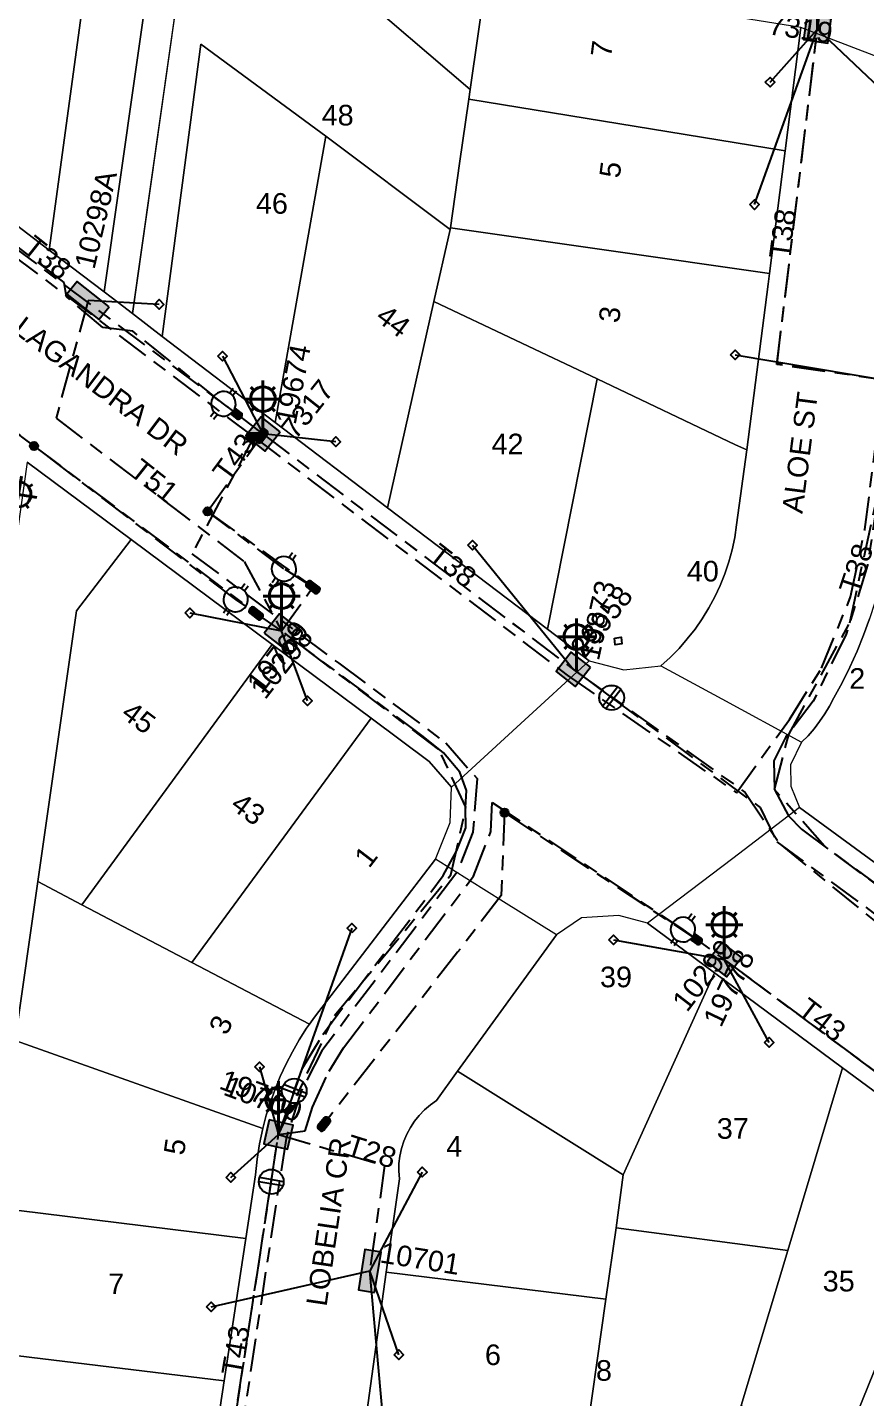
# Model space of a CAD drawing. Header units: metres. Extents: x 301341 to 310479, y 6262403 to 6265281.
# Drawn here: x 303382.2 to 303483.9, y 6264287.8 to 6264453.9 of the extents above; entities that cross this region are included whole.
import ezdxf
from ezdxf.enums import TextEntityAlignment as Align

# ---------------------------------------------------------------- set-up
doc = ezdxf.new("R2010")
doc.units = ezdxf.units.M
doc.linetypes.add('Cable Exist UG', pattern=[8.2, 4, -1.2, 1.8, -1.2])
doc.layers.get('0').update_dxf_attribs({"color": 6})
doc.layers.add('Cadastre Land Parcels_SP_EXT', color=9, linetype='Continuous', lineweight=5)
doc.layers.add('Cadastre Roads_SP_EXT', color=9, linetype='Continuous', lineweight=5)
for name, color, linetype in [('Equip_HV_EXT', 7, 'Continuous'), ('Equip_LV_EXT', 7, 'Continuous'), ('Equip_SL_EXT', 7, 'Continuous'), ('Equip_SP_SL_EXT', 7, 'Continuous'), ('Mains_HV_EXT', 7, 'Continuous'), ('Mains_LV_EXT', 7, 'Continuous'), ('Mains_SL_EXT', 7, 'Continuous'), ('Services_SP_EXT', 7, 'Continuous'), ('SupportsUG_SP_LV_EXT', 7, 'Continuous'), ('SupportsUG_SP_LV_SL_EXT', 7, 'Continuous')]:
    doc.layers.add(name, color=color, linetype=linetype)
doc.styles.add('COLUMN_LABEL', font='arial.ttf')
doc.styles.add('iecARIAL', font='arial.ttf', dxfattribs={"height": 2})
doc.styles.add('POLE_LABEL', font='arial.ttf')
doc.styles.get("Standard").update_dxf_attribs({"font": 'arial.ttf'})

# ---------------------------------------------------------------- blocks, each defined once
blk = doc.blocks.new('COLUMN_EXT')
blk.add_hatch(color=256).paths.add_polyline_path([(-1.49, 1.48), (-1.49, -1.49), (1.48, -1.49), (1.48, 1.48)])
blk.add_lwpolyline([(-1.49, -1.49), (1.48, -1.49), (1.48, 1.48), (-1.49, 1.48)], close=True)
for tag, height, style, flags, p in [('ASSET_NUM', 2.5, 'COLUMN_LABEL', 8, (2, 2)), ('STRUCTURE_PLANT_NUMBER', 0.2, 'POLE_LABEL', 9, (1.81, 0.03)), ('STREET_CODE', 0.2, 'COLUMN_LABEL', 9, (1.81, -0.2))]:
    blk.add_attdef(tag, text='', height=height, dxfattribs=dict(style=style, flags=flags)).set_placement(p, align=Align.MIDDLE_LEFT)
at = {"flags": 9}
for tag, p in [('COLUMN_TYPE', (1.81, -0.4)), ('OWNED_BY', (1.81, -0.6)), ('STATE', (1.81, -0.8)), ('USAGE', (1.81, -1)), ('STREETNAME', (1.81, -1.6)), ('LEGEND', (1.81, -1.2)), ('LOCATION', (1.81, -1.4)), ('SUBURB', (1.81, -1.8)), ('NOTES', (1.81, -2))]:
    blk.add_attdef(tag, text='', height=0.2, dxfattribs=at).set_placement(p, align=Align.MIDDLE_LEFT)
at = {"flags": 1}
blk.add_attdef('Z', (1.81, -2.35), '', height=0.2, dxfattribs=at)
blk = doc.blocks.new('PILLAR_EXT')
blk.add_hatch(color=256).paths.add_polyline_path([(-2.475, 0.99), (-2.475, -0.99), (2.475, -0.99), (2.475, 0.99)])
blk.add_lwpolyline([(-2.475, -0.99), (2.475, -0.99), (2.475, 0.99), (-2.475, 0.99)], close=True)
at = {"style": 'iecARIAL', "flags": 8}
blk.add_attdef('ASSET_NUM', (1.5, 3.5), '', height=2.5, dxfattribs=at)
for tag, p, flags in [('OWNED_BY', (0, -0.2), 9), ('STATE', (0, -0.4), 9), ('SUPPORT_TYPE', (0, -0.6), 9), ('STREETNAME', (0, -1.8), 9), ('USAGE', (0, -0.8), 9), ('LEGEND', (0, -1), 9), ('LOCATION', (0, -1.2), 9), ('NOTES', (0, -1.4), 9), ('PARENT', (0, -1.6), 9), ('SUBURB', (0, -2), 1)]:
    blk.add_attdef(tag, p, '', height=0.2, dxfattribs=dict(flags=flags))
blk = doc.blocks.new('SL_LANTERN_EXT')
at = {"lineweight": 40}
for p, q in [((-1.46, 5.68), (-1.06, 5.28)), ((0, 1.97), (0, 6.47)), ((1.46, 5.68), (1.06, 5.28)), ((-2.25, 4.22), (2.25, 4.22)), ((-1.46, 2.76), (-1.06, 3.16)), ((0, 0), (0, 2.72)), ((1.46, 2.76), (1.06, 3.16))]:
    blk.add_line(p, q, dxfattribs=at)
blk.add_circle((0, 4.22), 1.5, dxfattribs=at)
at = {"style": 'iecARIAL', "flags": 8}
blk.add_attdef('ASSET_NUM', (1.5, 1.5), '', height=2.5, dxfattribs=at)
for tag, p, height, flags in [('OPERATING_VOLTAGE', (0.98, -1.65), 0.2, 9), ('ORIENTATION', (0.98, -1.85), 0.2, 9), ('CONSTRUCTED_VOLTAGE', (0.98, -0.65), 0.2, 9), ('CONTROL_TYPE', (0.98, -0.85), 0.2, 9), ('LANTERN_PURPOSE', (0.98, -1.05), 0.2, 9), ('LANTERN_TYPE', (0.98, -1.25), 0.2, 9), ('NO_PHASES', (0.98, -1.45), 0.2, 9), ('LNUMBER', (2.18, -3.25), 2.5, 8), ('OWNED_BY', (0.98, -2.05), 0.2, 9), ('STATE', (0.98, -2.25), 0.2, 9), ('USAGE', (0.98, -2.45), 0.2, 9), ('CEXIST', (0.98, -2.65), 0.2, 9), ('CNEW', (0.98, -2.85), 0.2, 9), ('CNUMBER', (0.98, -3.05), 0.2, 9), ('CREMOVE', (0.98, -3.25), 0.2, 9), ('CREPLACE', (0.98, -3.45), 0.2, 9), ('LKINGHEIGHT', (0.98, -3.65), 0.2, 9), ('LBRACKET', (0.98, -3.85), 0.2, 9), ('LBRACKETVOCAB', (0.98, -4.05), 0.2, 9), ('LCATEGORY', (0.98, -4.25), 0.2, 9), ('LCHARGE1', (0.98, -4.45), 0.2, 9), ('LCHARGE1PERCENT', (0.98, -4.65), 0.2, 9), ('LCHARGE2', (0.98, -4.85), 0.2, 9), ('LCHARGE2PERCENT', (0.98, -5.05), 0.2, 9), ('LCHARGE3', (0.98, -5.25), 0.2, 9), ('LCHARGE3PERCENT', (0.98, -5.45), 0.2, 9), ('LEXIST', (0.98, -5.65), 0.2, 9), ('LLAMP', (0.98, -5.85), 0.2, 9), ('LLAMPVOCAB', (0.98, -6.05), 0.2, 9), ('LMAST', (0.98, -6.25), 0.2, 9), ('LMASTVOCAB', (0.98, -6.45), 0.2, 9), ('LNEW', (0.98, -6.65), 0.2, 9), ('LANTNUMBER', (0.98, -6.85), 0.2, 9), ('LOUTREACH', (0.98, -7.25), 0.2, 9), ('LOUTREACHVOCAB', (0.98, -7.45), 0.2, 9), ('LRATECODE', (0.98, -7.65), 0.2, 9), ('LREMOVE', (0.98, -7.85), 0.2, 9), ('LREPLACE', (0.98, -8.05), 0.2, 9), ('LTYPE', (0.98, -8.25), 0.2, 9), ('LTYPEVOCAB', (0.98, -8.45), 0.2, 9), ('STREETNAME', (0.98, -9.25), 0.2, 9), ('SUBURB', (0.98, -9.45), 0.2, 1), ('LEGEND', (0.98, -8.65), 0.2, 9), ('LOCATION', (0.98, -8.85), 0.2, 9), ('NOTES', (0.98, -9.05), 0.2, 9)]:
    blk.add_attdef(tag, p, '', height=height, dxfattribs=dict(flags=flags))
blk = doc.blocks.new('CCP_EXT')
at = {"flags": 9}
for tag, p in [('LIFE_SUPPORT', (0, -1.6)), ('STATE', (0, -1.8)), ('NOTES', (0, -2))]:
    blk.add_attdef(tag, text='', height=0.2, dxfattribs=at).set_placement(p, align=Align.MIDDLE_LEFT)
blk.add_wipeout([(0, 0.57), (0.57, 0), (0, -0.57), (-0.57, 0)])
blk.add_lwpolyline([(-0.57, 0), (0, 0.57), (0.57, 0), (0, -0.57), (-0.57, 0)])
at = {"flags": 1}
blk.add_attdef('Z', (0, 0), '', height=0.2, dxfattribs=at)
at = {"flags": 9}
for tag, p in [('CCP_TYPE', (0, 0)), ('CONSTRUCTED_VOLTAGE', (0, -0.2)), ('OPERATING_VOLTAGE', (0, -0.6)), ('ORIENTATION', (0, -0.8)), ('OWNED_BY', (0, -1)), ('NO_PHASES', (0, -0.4)), ('USAGE', (0, -1.2)), ('LEGEND', (0, -1.4))]:
    blk.add_attdef(tag, text='', height=0.2, dxfattribs=at).set_placement(p, align=Align.MIDDLE_LEFT)
blk = doc.blocks.new('HV_STJ_EXT')
h = blk.add_hatch(color=256)
edge = h.paths.add_edge_path()
edge.add_ellipse((-0.59, 0.13), major_axis=(0.226, 0.226), ratio=1, start_angle=45, end_angle=135)
edge.add_line((-0.91, 0.13), (-0.91, -0.13))
edge.add_ellipse((-0.59, -0.13), major_axis=(0.226, 0.226), ratio=1, start_angle=135, end_angle=225)
edge.add_line((-0.59, -0.45), (0.59, -0.45))
edge.add_ellipse((0.59, -0.13), major_axis=(-0.226, 0.226), ratio=1, start_angle=135, end_angle=225)
edge.add_line((0.91, -0.13), (0.91, 0.13))
edge.add_ellipse((0.59, 0.13), major_axis=(-0.226, 0.226), ratio=1, start_angle=225, end_angle=315)
edge.add_line((0.59, 0.45), (-0.59, 0.45))
blk.add_lwpolyline([(-0.91, 0.13), (-0.91, -0.13, 0.414214), (-0.59, -0.45), (0.59, -0.45, 0.414214), (0.91, -0.13), (0.91, 0.13, 0.414214), (0.59, 0.45), (-0.59, 0.45, 0.414214)], format="xyb", close=True)
for tag, flags, p in [('ORIENTATION', 9, (1.5, 0)), ('Z', 1, (1.5, -0.8)), ('USAGE', 9, (1.5, -0.2)), ('LEGEND', 9, (1.5, -0.4)), ('NOTES', 9, (1.5, -0.6))]:
    blk.add_attdef(tag, text='', height=0.2, dxfattribs=dict(flags=flags)).set_placement(p, align=Align.MIDDLE_LEFT)
blk = doc.blocks.new('SL_STJ_EXT')
h = blk.add_hatch(color=256)
edge = h.paths.add_edge_path()
edge.add_ellipse((-0.59, 0.13), major_axis=(0.226, 0.226), ratio=1, start_angle=45, end_angle=135)
edge.add_line((-0.91, 0.13), (-0.91, -0.13))
edge.add_ellipse((-0.59, -0.13), major_axis=(0.226, 0.226), ratio=1, start_angle=135, end_angle=225)
edge.add_line((-0.59, -0.45), (0.59, -0.45))
edge.add_ellipse((0.59, -0.13), major_axis=(-0.226, 0.226), ratio=1, start_angle=135, end_angle=225)
edge.add_line((0.91, -0.13), (0.91, 0.13))
edge.add_ellipse((0.59, 0.13), major_axis=(-0.226, 0.226), ratio=1, start_angle=225, end_angle=315)
edge.add_line((0.59, 0.45), (-0.59, 0.45))
blk.add_lwpolyline([(-0.91, 0.13), (-0.91, -0.13, 0.414214), (-0.59, -0.45), (0.59, -0.45, 0.414214), (0.91, -0.13), (0.91, 0.13, 0.414214), (0.59, 0.45), (-0.59, 0.45, 0.414214)], format="xyb", close=True)
at = {"flags": 1}
blk.add_attdef('Z', (0, 0), '', height=0.2, dxfattribs=at)
at = {"flags": 9}
for tag, p in [('ORIENTATION', (0, 0)), ('USAGE', (0, -0.2)), ('LEGEND', (0, -0.4)), ('NOTES', (0, -0.6))]:
    blk.add_attdef(tag, text='', height=0.2, dxfattribs=at).set_placement(p, align=Align.MIDDLE_LEFT)
blk = doc.blocks.new('LV_UG_LINKS_OPEN_EXT')
for p, q in [((-0.25, 1.47), (-0.25, 2.22)), ((0.25, 1.47), (0.25, 2.22)), ((-0.25, -1.47), (-0.25, -2.22)), ((0.25, -1.47), (0.25, -2.22))]:
    blk.add_line(p, q)
at = {"flags": 9}
for tag, p in [('ACTUAL_STATUS', (0, 0)), ('CONSTRUCTED_VOLTAGE', (0, -0.2)), ('OPERATING_VOLTAGE', (0, -0.6)), ('ORIENTATION', (0, -0.8)), ('STATE', (0, -1)), ('SWITCH_TYPE', (0, -1.2)), ('NO_PHASES', (0, -0.4)), ('USAGE', (0, -1.4)), ('NOTES', (0, -1.6))]:
    blk.add_attdef(tag, text='', height=0.2, dxfattribs=at).set_placement(p, align=Align.MIDDLE_LEFT)
at = {"flags": 1}
blk.add_attdef('Z', (0, 0), '', height=0.2, dxfattribs=at)
blk.add_wipeout([(-0.25, 1.47), (-0.43, 1.43), (-0.61, 1.36), (-0.77, 1.28), (-0.93, 1.17), (-1.07, 1.05), (-1.19, 0.9), (-1.29, 0.75), (-1.38, 0.58), (-1.44, 0.4), (-1.48, 0.22), (-1.49, 0.03), (-1.49, -0.16), (-1.45, -0.34), (-1.4, -0.52), (-1.32, -0.69), (-1.23, -0.85), (-1.11, -1), (-0.98, -1.13), (-0.83, -1.24), (-0.66, -1.34), (-0.49, -1.41), (-0.31, -1.46), (-0.13, -1.49), (0.06, -1.49), (0.25, -1.47), (0.43, -1.43), (0.61, -1.36), (0.77, -1.28), (0.93, -1.17), (1.07, -1.05), (1.19, -0.9), (1.29, -0.75), (1.38, -0.58), (1.44, -0.4), (1.48, -0.22), (1.49, -0.03), (1.49, 0.16), (1.45, 0.34), (1.4, 0.52), (1.32, 0.69), (1.23, 0.85), (1.11, 1), (0.98, 1.13), (0.83, 1.24), (0.66, 1.34), (0.49, 1.41), (0.31, 1.46), (0.13, 1.49), (-0.06, 1.49)])
blk.add_lwpolyline([(0, -1.49, 1), (0, 1.49, 1)], format="xyb", close=True)
blk = doc.blocks.new('LV_UG_LINKS_CLOSED_EXT')
blk.add_wipeout([(-1.06, 1.06), (-1.18, 0.92), (-1.29, 0.76), (-1.37, 0.59), (-1.43, 0.42), (-1.48, 0.23), (-1.49, 0.05), (-1.49, -0.14), (-1.46, -0.33), (-1.41, -0.51), (-1.33, -0.68), (-1.24, -0.84), (-1.12, -0.99), (-0.99, -1.12), (-0.84, -1.24), (-0.68, -1.33), (-0.51, -1.41), (-0.33, -1.46), (-0.14, -1.49), (0.05, -1.49), (0.23, -1.48), (0.42, -1.43), (0.59, -1.37), (0.76, -1.29), (0.92, -1.18), (1.06, -1.06), (1.18, -0.92), (1.29, -0.76), (1.37, -0.59), (1.43, -0.42), (1.48, -0.23), (1.49, -0.05), (1.49, 0.14), (1.46, 0.33), (1.41, 0.51), (1.33, 0.68), (1.24, 0.84), (1.12, 0.99), (0.99, 1.12), (0.84, 1.24), (0.68, 1.33), (0.51, 1.41), (0.33, 1.46), (0.14, 1.49), (-0.05, 1.49), (-0.23, 1.48), (-0.42, 1.43), (-0.59, 1.37), (-0.76, 1.29), (-0.92, 1.18)])
for p, q in [((-0.25, -1.48), (-0.25, 1.48)), ((0.25, -1.48), (0.25, 1.48))]:
    blk.add_line(p, q)
blk.add_circle((0, 0), 1.5)
at = {"flags": 9}
for tag, p in [('ACTUAL_STATUS', (0, 0)), ('CONSTRUCTED_VOLTAGE', (0, -0.2)), ('OPERATING_VOLTAGE', (0, -0.6)), ('ORIENTATION', (0, -0.8)), ('STATE', (0, -1)), ('SWITCH_TYPE', (0, -1.2)), ('NO_PHASES', (0, -0.4)), ('USAGE', (0, -1.4)), ('NOTES', (0, -1.6))]:
    blk.add_attdef(tag, text='', height=0.2, dxfattribs=at).set_placement(p, align=Align.MIDDLE_LEFT)
at = {"flags": 1}
blk.add_attdef('Z', (0, 0), '', height=0.2, dxfattribs=at)
blk = doc.blocks.new('CONNECTOR_NODE_EXT')
h = blk.add_hatch(color=256)
edge = h.paths.add_edge_path()
edge.add_arc((0, 0), 0.5, 0, 360)
blk.add_circle((0, 0), 0.5)
at = {"flags": 1}
blk.add_attdef('Z', (0, 0), '', height=0.2, dxfattribs=at)
at = {"flags": 9}
for tag, p in [('CONNECTOR_TYPE', (0, 0)), ('CONSTRUCTED_VOLTAGE', (0, -0.2)), ('OPERATING_VOLTAGE', (0, -0.6)), ('ORIENTATION', (0, -0.8)), ('SUBTYPE', (0, -1)), ('NO_PHASES', (0, -0.4)), ('USAGE', (0, -1.2)), ('NOTES', (0, -1.4))]:
    blk.add_attdef(tag, text='', height=0.2, dxfattribs=at).set_placement(p, align=Align.MIDDLE_LEFT)

msp = doc.modelspace()

# ---------------------------------------------------------------- linework, layer by layer
at = {"layer": 'Cadastre Land Parcels_SP_EXT', "linetype": 'Continuous'}
msp.add_lwpolyline([(303377.73, 6264432.36), (303384.88, 6264426.92), (303415.25, 6264649.83)], dxfattribs=at)
for points in [[(303417.65, 6264611.03), (303417.65, 6264615.7), (303417.6, 6264620.39), (303417.47, 6264625.07), (303417.25, 6264629.75), (303416.93, 6264634.42), (303416.54, 6264639.09), (303416.05, 6264643.75), (303415.47, 6264648.37), (303415.25, 6264649.83), (303384.88, 6264426.92), (303391.52, 6264421.88), (303416.04, 6264593.89), (303416.89, 6264602.46), (303417.65, 6264611.03)], [(303441.82, 6264486.44), (303440.9, 6264487.04), (303440.04, 6264487.72), (303439.24, 6264488.47), (303438.5, 6264489.28), (303437.83, 6264490.15), (303437.23, 6264491.06), (303436.69, 6264492.02), (303406.4, 6264471.69), (303435.9, 6264446.43), (303437.86, 6264459.95), (303441.82, 6264486.44)], [(303406.4, 6264471.69), (303402.82, 6264474.76), (303394.96, 6264419.24), (303398.56, 6264416.47), (303403.27, 6264451.89), (303417.19, 6264441.63), (303418.39, 6264440.75), (303433.47, 6264429.42), (303433.51, 6264429.64), (303434.62, 6264437.43), (303435.75, 6264445.25), (303435.9, 6264446.43), (303406.4, 6264471.69)], [(303474.11, 6264438.99), (303476.01, 6264453.94), (303458.34, 6264456.75), (303437.86, 6264459.95), (303435.9, 6264446.43), (303435.75, 6264445.25), (303474.11, 6264438.99)], [(303418.39, 6264440.75), (303417.19, 6264441.63), (303403.27, 6264451.89), (303398.56, 6264416.47), (303412.26, 6264406.03), (303418.39, 6264440.75)], [(303474.11, 6264438.99), (303435.75, 6264445.25), (303434.62, 6264437.43), (303433.51, 6264429.64), (303472.22, 6264424.1), (303473.99, 6264438.03), (303474.11, 6264438.99)], [(303433.47, 6264429.42), (303418.39, 6264440.75), (303412.26, 6264406.03), (303425.87, 6264395.69), (303431.51, 6264420.72), (303433.47, 6264429.42)], [(303472.22, 6264424.1), (303433.51, 6264429.64), (303433.47, 6264429.42), (303431.51, 6264420.72), (303451.32, 6264411.34), (303468.1, 6264403.32), (303469.44, 6264402.73), (303472.05, 6264422.8), (303472.22, 6264424.1)], [(303451.32, 6264411.34), (303431.51, 6264420.72), (303425.87, 6264395.69), (303445.27, 6264380.96), (303451.32, 6264411.34)], [(303469.44, 6264402.73), (303468.1, 6264403.32), (303451.32, 6264411.34), (303445.27, 6264380.96), (303450.34, 6264377.15), (303454.56, 6264376.03), (303459.05, 6264376.52), (303460.18, 6264377.55), (303461.24, 6264378.64), (303462.24, 6264379.79), (303463.18, 6264380.99), (303464.05, 6264382.25), (303464.84, 6264383.55), (303465.57, 6264384.89), (303466.21, 6264386.27), (303466.78, 6264387.69), (303467.26, 6264389.14), (303467.67, 6264390.61), (303467.99, 6264392.1), (303468.22, 6264393.61), (303469.44, 6264402.73)], [(303394.8, 6264391.85), (303382.2, 6264401.23), (303377.03, 6264364.76), (303337.88, 6264086.97), (303345.79, 6264081.3), (303346.24, 6264089.9), (303350.47, 6264118.98), (303351.68, 6264127.64), (303357.32, 6264167.15), (303359.86, 6264185.1), (303363.06, 6264207.64), (303365.52, 6264224.84), (303367.91, 6264241.58), (303370.39, 6264258.84), (303372.92, 6264276.37), (303375.41, 6264293.55), (303377.88, 6264310.91), (303380.73, 6264331.1), (303383.47, 6264350.39), (303388.16, 6264383.19), (303394.8, 6264391.85)], [(303411.89, 6264379.13), (303394.8, 6264391.85), (303388.16, 6264383.19), (303383.47, 6264350.39), (303388.83, 6264347.55), (303411.89, 6264379.13)], [(303505.21, 6264380.37), (303486.44, 6264390.38), (303486.04, 6264388.31), (303485.55, 6264386.26), (303484.98, 6264384.23), (303484.34, 6264382.23), (303483.62, 6264380.25), (303482.82, 6264378.3), (303481.95, 6264376.38), (303481.01, 6264374.49), (303479.99, 6264372.65), (303479.49, 6264371.65), (303478.92, 6264370.7), (303478.29, 6264369.78), (303477.61, 6264368.9), (303476.88, 6264368.06), (303476.1, 6264367.27), (303474.75, 6264364.54), (303474.8, 6264361.94), (303475.85, 6264359.36), (303484.89, 6264352.72), (303505.21, 6264380.37)], [(303423.92, 6264370.17), (303411.89, 6264379.13), (303388.83, 6264347.55), (303402.14, 6264340.55), (303423.92, 6264370.17)], [(303433.64, 6264361.82), (303430.93, 6264364.92), (303423.92, 6264370.17), (303402.14, 6264340.55), (303416.42, 6264333.09), (303417.03, 6264333.95), (303431.72, 6264353.08), (303433.47, 6264357.55), (303433.64, 6264361.82)], [(303388.83, 6264347.55), (303383.47, 6264350.39), (303380.73, 6264331.1), (303410.76, 6264320.43), (303411.19, 6264322.05), (303411.68, 6264323.64), (303412.25, 6264325.21), (303412.88, 6264326.75), (303413.58, 6264328.26), (303414.35, 6264329.74), (303415.18, 6264331.19), (303416.08, 6264332.6), (303416.42, 6264333.09), (303402.14, 6264340.55), (303388.83, 6264347.55)], [(303465.54, 6264339.3), (303457.43, 6264345.33), (303453.92, 6264346.26), (303449.42, 6264345.97), (303446.36, 6264343.91), (303434.38, 6264327.37), (303454.47, 6264314.82), (303465.54, 6264339.3)], [(303481.08, 6264327.78), (303465.54, 6264339.3), (303454.47, 6264314.82), (303453.6, 6264308.38), (303474.42, 6264305.66), (303481.08, 6264327.78)], [(303410.76, 6264320.43), (303380.73, 6264331.1), (303377.88, 6264310.91), (303408.72, 6264307.09), (303409.88, 6264314.82), (303410.08, 6264316.71), (303410.38, 6264318.58), (303410.76, 6264320.43)], [(303454.47, 6264314.82), (303434.38, 6264327.37), (303431.84, 6264323.82), (303431.09, 6264323.29), (303430.39, 6264322.69), (303429.74, 6264322.03), (303429.16, 6264321.31), (303428.66, 6264320.54), (303428.22, 6264319.73), (303427.86, 6264318.88), (303427.59, 6264318), (303427.39, 6264317.09), (303427.28, 6264316.18), (303427.26, 6264315.25), (303427.33, 6264314.33), (303425.74, 6264303), (303452.36, 6264299.75), (303453.6, 6264308.38), (303454.47, 6264314.82)], [(303495.48, 6264317.15), (303481.08, 6264327.78), (303474.42, 6264305.66), (303468.77, 6264286.86), (303471.36, 6264285.62), (303480.86, 6264281.02), (303495.48, 6264317.15)], [(303512.25, 6264304.69), (303495.48, 6264317.15), (303480.86, 6264281.02), (303489.61, 6264274.51), (303512.25, 6264304.69)], [(303408.72, 6264307.09), (303377.88, 6264310.91), (303375.41, 6264293.55), (303406.08, 6264289.86), (303408.72, 6264307.09)], [(303474.42, 6264305.66), (303453.6, 6264308.38), (303452.36, 6264299.75), (303449.65, 6264280.6), (303423.04, 6264283.66), (303422.49, 6264279.74), (303464.91, 6264274.17), (303468.77, 6264286.86), (303474.42, 6264305.66)], [(303452.36, 6264299.75), (303425.74, 6264303), (303423.04, 6264283.66), (303449.65, 6264280.6), (303452.36, 6264299.75)], [(303406.08, 6264289.86), (303375.41, 6264293.55), (303372.92, 6264276.37), (303403.4, 6264272.31), (303406.08, 6264289.86)]]:
    msp.add_lwpolyline(points, close=True, dxfattribs=at)
at = {"layer": 'Mains_LV_EXT', "linetype": 'Cable Exist UG'}
for points in [[(303478.02, 6264453.72), (303481.05, 6264479.6), (303480.6, 6264483.18), (303479.02, 6264484.35), (303475.88, 6264487.39), (303472.23, 6264488.49), (303467.3, 6264488.94), (303461.52, 6264489.22), (303455.78, 6264488.51), (303450.48, 6264486.9), (303444.83, 6264487.29), (303441.35, 6264489.24), (303438.77, 6264492.42), (303437.42, 6264496.45), (303437.77, 6264501.16)], [(303486.61, 6264405.08), (303484.09, 6264388.74), (303481.51, 6264380.38), (303477.5, 6264372.23), (303474.18, 6264367.91), (303472.74, 6264365), (303472.81, 6264361.54), (303474.51, 6264358.35), (303476.07, 6264356.72), (303496.5, 6264341.69)]]:
    msp.add_lwpolyline(points, dxfattribs=at)
at = {"layer": 'Mains_SL_EXT', "linetype": 'Cable Exist UG'}
for points in [[(303437.77, 6264501.16), (303437.42, 6264496.45), (303440.43, 6264490.72), (303447.39, 6264487.21), (303455.81, 6264488.51), (303463.06, 6264489.14), (303472.51, 6264488.4), (303475.59, 6264487.48), (303480.67, 6264482.68), (303481.05, 6264479.6), (303478.02, 6264453.72)], [(303383.03, 6264403.18), (303366.39, 6264415.85)], [(303496.5, 6264341.69), (303478.89, 6264354.65), (303472.81, 6264361.54), (303474.54, 6264368.2), (303481.93, 6264381.74), (303485.61, 6264398.6), (303487.05, 6264411.06)], [(303404.07, 6264395.25), (303410.62, 6264404.43)]]:
    msp.add_lwpolyline(points, dxfattribs=at)
at = {"layer": 'Services_SP_EXT'}
for points in [[(303495.33, 6264437.36), (303478.02, 6264453.72)], [(303425.59, 6264282.43), (303423.74, 6264303.17)]]:
    msp.add_lwpolyline(points, dxfattribs=at)

# ---------------------------------------------------------------- block references
at = {"layer": 'Equip_HV_EXT'}
msp.add_blockref('HV_STJ_EXT', (303409.67, 6264404.29), dxfattribs=at)
at = {"layer": 'Equip_SL_EXT'}
for p, rotation in [((303407.42, 6264407.21), 322.0486307411925), ((303410.62, 6264404.43), 53.41749185981901), ((303416.84, 6264386.07), 323.1820867730522), ((303409.95, 6264382.89), 321.8526518915534), ((303463.17, 6264343.49), 325.4509996417702), ((303418.18, 6264320.97), 230.9673853411536)]:
    msp.add_blockref('SL_STJ_EXT', p, dxfattribs=dict(at, rotation=rotation))
for p in [(303383.03, 6264403.18), (303404.07, 6264395.25), (303440.07, 6264358.74)]:
    msp.add_blockref('CONNECTOR_NODE_EXT', p, dxfattribs=at)
at = {"layer": 'Equip_SP_SL_EXT'}
ref = msp.add_blockref('SL_LANTERN_EXT', (303478.02, 6264453.72), dxfattribs=at)
ref.add_attrib('ASSET_NUM', '19670', dxfattribs={"layer": '0', "height": 2.5, "rotation": 349.8314, "style": 'iecARIAL'}).set_placement((303479.52, 6264455.22), align=Align.BOTTOM_RIGHT)
ref = msp.add_blockref('SL_LANTERN_EXT', (303410.78, 6264404.65), dxfattribs=at)
ref.add_attrib('ASSET_NUM', '19674', dxfattribs={"layer": '0', "height": 2.5, "rotation": 78.911, "style": 'iecARIAL'}).set_placement((303412.28, 6264406.15), align=Align.TOP_LEFT)
ref = msp.add_blockref('SL_LANTERN_EXT', (303376.99, 6264398.01), dxfattribs=dict(at, rotation=260.6334010915921))
ref.add_attrib('ASSET_NUM', '20009', dxfattribs={"layer": '0', "height": 2.5, "rotation": 80.8882, "style": 'iecARIAL'}).set_placement((303378.49, 6264399.51), align=Align.BOTTOM_RIGHT)
ref = msp.add_blockref('SL_LANTERN_EXT', (303413.04, 6264380.77), dxfattribs=at)
ref.add_attrib('ASSET_NUM', '19769', dxfattribs={"layer": '0', "height": 2.5, "rotation": 52.6537, "style": 'iecARIAL'}).set_placement((303414.54, 6264382.27), align=Align.TOP_RIGHT)
ref = msp.add_blockref('SL_LANTERN_EXT', (303448.79, 6264375.82), dxfattribs=at)
ref.add_attrib('ASSET_NUM', '19873', dxfattribs={"layer": '0', "height": 2.5, "rotation": 77.6613, "style": 'iecARIAL'}).set_placement((303450.29, 6264377.32), align=Align.MIDDLE_LEFT)
ref = msp.add_blockref('SL_LANTERN_EXT', (303466.73, 6264340.91), dxfattribs=at)
ref.add_attrib('ASSET_NUM', '19778', dxfattribs={"layer": '0', "height": 2.5, "rotation": 64.5847, "style": 'iecARIAL'}).set_placement((303468.23, 6264342.41), align=Align.TOP_RIGHT)
ref = msp.add_blockref('SL_LANTERN_EXT', (303412.66, 6264319.7), dxfattribs=at)
ref.add_attrib('ASSET_NUM', '19770', dxfattribs={"layer": '0', "height": 2.5, "rotation": 339.4105, "style": 'iecARIAL'}).set_placement((303414.16, 6264321.2), align=Align.BOTTOM_RIGHT)
at = {"layer": 'SupportsUG_SP_LV_EXT'}
ref = msp.add_blockref('PILLAR_EXT', (303389.57, 6264420.83), dxfattribs=dict(at, rotation=141.6051315558937))
ref.add_attrib('ASSET_NUM', '10298A', dxfattribs={"layer": '0', "height": 2.5, "rotation": 76.7242, "style": 'iecARIAL'}).set_placement((303391.07, 6264424.33), align=Align.BOTTOM_LEFT)
ref = msp.add_blockref('PILLAR_EXT', (303423.74, 6264303.17), dxfattribs=dict(at, rotation=80.96757629175296))
ref.add_attrib('ASSET_NUM', '10701', dxfattribs={"layer": '0', "height": 2.5, "rotation": 350.9316, "style": 'iecARIAL'}).set_placement((303425.25, 6264306.67), align=Align.TOP_LEFT)
at = {"layer": 'SupportsUG_SP_LV_SL_EXT'}
ref = msp.add_blockref('COLUMN_EXT', (303478.02, 6264453.72), dxfattribs=dict(at, rotation=261.6598340640625))
ref.add_attrib('ASSET_NUM', '7319', dxfattribs={"layer": '0', "height": 2.5, "rotation": 351.6961, "style": 'COLUMN_LABEL'}).set_placement((303480.02, 6264454.47), align=Align.TOP_RIGHT)
ref = msp.add_blockref('COLUMN_EXT', (303410.78, 6264404.65), dxfattribs=dict(at, rotation=141.4990888909533))
ref.add_attrib('ASSET_NUM', '7317', dxfattribs={"layer": '0', "height": 2.5, "rotation": 51.6079, "style": 'COLUMN_LABEL'}).set_placement((303412.78, 6264405.4), align=Align.TOP_LEFT)
ref = msp.add_blockref('COLUMN_EXT', (303448.4, 6264376.11), dxfattribs=dict(at, rotation=141.8542317782531))
ref.add_attrib('ASSET_NUM', '23958', dxfattribs={"layer": '0', "height": 2.5, "rotation": 51.9631, "style": 'COLUMN_LABEL'}).set_placement((303450.41, 6264376.86), align=Align.BOTTOM_LEFT)
ref = msp.add_blockref('COLUMN_EXT', (303413.04, 6264380.77), dxfattribs=dict(at, rotation=322.1318642291455))
ref.add_attrib('ASSET_NUM', '10298', dxfattribs={"layer": '0', "height": 2.5, "rotation": 52.1321, "style": 'COLUMN_LABEL'}).set_placement((303415.04, 6264381.52), align=Align.TOP_RIGHT)
ref = msp.add_blockref('COLUMN_EXT', (303466.73, 6264340.91), dxfattribs=dict(at, rotation=322.3402480697779))
ref.add_attrib('ASSET_NUM', '10299', dxfattribs={"layer": '0', "height": 2.5, "rotation": 52.3765, "style": 'COLUMN_LABEL'}).set_placement((303468.73, 6264341.66), align=Align.BOTTOM_RIGHT)
ref = msp.add_blockref('COLUMN_EXT', (303412.66, 6264319.7), dxfattribs=dict(at, rotation=257.2785713177879))
ref.add_attrib('ASSET_NUM', '10700', dxfattribs={"layer": '0', "height": 2.5, "rotation": 339.4105, "style": 'COLUMN_LABEL'}).set_placement((303414.66, 6264320.45), align=Align.BOTTOM_RIGHT)

# ---------------------------------------------------------------- texts
at = {"layer": 'Cadastre Land Parcels_SP_EXT'}
for s, rotation, p in [('7', 82.8104, (303452.99, 6264450.22)), ('5', 82.6486, (303454.03, 6264435.57)), ('44', 322.7785, (303424.3, 6264418.52)), ('3', 82.5579, (303453.95, 6264418.01)), ('45', 323.3355, (303393.43, 6264370.42)), ('43', 323.2224, (303406.7, 6264359.35)), ('1', 52.4887, (303423.66, 6264351.89)), ('3', 65.0678, (303406.4, 6264331.61)), ('5', 81.47, (303401.2, 6264317.09))]:
    msp.add_text(s, height=2.5, rotation=rotation, dxfattribs=at).set_placement(p)
for s, p in [('48', (303417.9, 6264442.05)), ('46', (303409.93, 6264431.35)), ('42', (303438.5, 6264402.18)), ('40', (303462.18, 6264386.76)), ('2', (303481.88, 6264373.75)), ('39', (303451.65, 6264337.56)), ('37', (303465.82, 6264319.19)), ('4', (303433.02, 6264317.03)), ('35', (303478.66, 6264300.68)), ('7', (303392.02, 6264300.35)), ('6', (303437.7, 6264291.75)), ('8', (303451.16, 6264289.85))]:
    msp.add_text(s, height=2.5, dxfattribs=at).set_placement(p)
at = {"layer": 'Cadastre Roads_SP_EXT'}
for s, rotation, p in [('ALOE ST', 82.6317, (303476.19, 6264394.91)), ('LOBELIA CR', 81.6583, (303418.49, 6264298.77))]:
    msp.add_text(s, height=2.5, rotation=rotation, dxfattribs=at).set_placement(p)
at = {"layer": 'Mains_LV_EXT'}
for s, rotation, p in [('T38', 82.1887, (303474.61, 6264425.77)), ('T38', 321.5597, (303381.54, 6264426.94)), ('T43', 53.4177, (303406.51, 6264398.67)), ('T51', 321.5973, (303394.5, 6264399.85)), ('T38', 71.7869, (303482.96, 6264385.09)), ('T43', 322.3055, (303475.44, 6264334.46)), ('T28', 342.6293, (303420.71, 6264317.35)), ('T43', 80.2704, (303408.19, 6264290.36))]:
    msp.add_text(s, height=2.5, rotation=rotation, dxfattribs=at).set_placement(p)

# ---------------------------------------------------------------- next in the draw order: block references
at = {"layer": 'Services_SP_EXT'}
for p in [(303472.27, 6264447.3), (303470.38, 6264432.45), (303398.2, 6264420.36), (303405.87, 6264414.07), (303468.05, 6264414.25), (303419.61, 6264403.71), (303436.2, 6264391.17), (303401.91, 6264382.94), (303416.18, 6264372.28), (303453.3, 6264343.31), (303472.16, 6264330.88), (303410.35, 6264327.92), (303406.89, 6264314.51), (303430.11, 6264315.16), (303404.51, 6264298.81), (303427.27, 6264293.01)]:
    msp.add_blockref('CCP_EXT', p, dxfattribs=at)
for p, rotation in [((303453.86, 6264379.54), 322.4187796659834), ((303421.57, 6264344.73), 90.0000000000002)]:
    msp.add_blockref('CCP_EXT', p, dxfattribs=dict(at, rotation=rotation))

# ---------------------------------------------------------------- next in the draw order: linework, layer by layer
at = {"layer": 'Cadastre Roads_SP_EXT', "linetype": 'Continuous'}
msp.add_lwpolyline([(303402.83, 6264474.76), (303407.14, 6264505.28), (303410.99, 6264532.63), (303412.26, 6264541.7), (303413.51, 6264550.59), (303418.09, 6264583.21), (303421.36, 6264608.44), (303421.72, 6264611.47), (303417.65, 6264611.69), (303417.65, 6264611.03), (303416.89, 6264602.46), (303416.04, 6264593.89), (303391.52, 6264421.88), (303393.22, 6264420.58), (303394.96, 6264419.24), (303402.83, 6264474.76)], close=True, dxfattribs=at)
for points in [[(303488.35, 6264449.21), (303476.01, 6264453.94), (303474.11, 6264438.99), (303473.99, 6264438.03), (303472.22, 6264424.1), (303472.05, 6264422.8), (303469.44, 6264402.73), (303468.22, 6264393.61), (303467.99, 6264392.1), (303467.67, 6264390.61), (303467.26, 6264389.14), (303466.78, 6264387.69), (303466.21, 6264386.27), (303465.57, 6264384.89), (303464.84, 6264383.55), (303464.05, 6264382.25), (303463.18, 6264380.99), (303462.24, 6264379.79), (303461.24, 6264378.64), (303460.18, 6264377.55), (303459.05, 6264376.52), (303466.43, 6264372.52), (303476.1, 6264367.27), (303476.88, 6264368.06), (303477.61, 6264368.9), (303478.29, 6264369.78), (303478.92, 6264370.7), (303479.49, 6264371.65), (303479.99, 6264372.65), (303481.01, 6264374.49), (303481.95, 6264376.38), (303482.82, 6264378.3), (303483.62, 6264380.25), (303484.34, 6264382.23)], [(303382.2, 6264401.23), (303394.8, 6264391.85), (303411.89, 6264379.13), (303423.92, 6264370.17), (303430.93, 6264364.92), (303433.64, 6264361.82), (303442.04, 6264369.54), (303450.34, 6264377.15), (303445.27, 6264380.96), (303425.87, 6264395.69), (303412.26, 6264406.03), (303398.56, 6264416.47), (303394.96, 6264419.24), (303393.22, 6264420.58), (303391.52, 6264421.88), (303384.88, 6264426.92), (303377.73, 6264432.36)], [(303584.14, 6264279.54), (303572.68, 6264288.02), (303560.28, 6264297.18), (303547.18, 6264306.82), (303534.72, 6264315.98), (303522.52, 6264324.97), (303510.26, 6264334.02), (303497.58, 6264343.37), (303484.89, 6264352.72), (303484.89, 6264352.72), (303475.85, 6264359.36), (303467.75, 6264353.18), (303457.43, 6264345.33), (303465.54, 6264339.3), (303481.08, 6264327.78), (303495.48, 6264317.15), (303512.25, 6264304.69), (303524.42, 6264295.63), (303536.49, 6264286.65)], [(303423.04, 6264283.66), (303425.74, 6264303), (303427.33, 6264314.33), (303427.26, 6264315.25), (303427.28, 6264316.18), (303427.39, 6264317.09), (303427.59, 6264318), (303427.86, 6264318.88), (303428.22, 6264319.73), (303428.66, 6264320.54), (303429.16, 6264321.31), (303429.74, 6264322.03), (303430.39, 6264322.69), (303431.09, 6264323.29), (303431.84, 6264323.82), (303434.38, 6264327.37), (303446.36, 6264343.91), (303446.36, 6264343.91), (303439.97, 6264347.91), (303431.72, 6264353.08), (303417.03, 6264333.95), (303416.42, 6264333.09), (303416.08, 6264332.6), (303415.18, 6264331.19), (303414.35, 6264329.74), (303413.58, 6264328.26), (303412.88, 6264326.75), (303412.25, 6264325.21), (303411.68, 6264323.64), (303411.19, 6264322.05), (303410.76, 6264320.43), (303410.38, 6264318.58), (303410.08, 6264316.71), (303409.88, 6264314.82), (303408.72, 6264307.09), (303406.08, 6264289.86), (303403.4, 6264272.3)]]:
    msp.add_lwpolyline(points, dxfattribs=at)
at = {"layer": 'Mains_LV_EXT', "linetype": 'Cable Exist UG'}
for points in [[(303487.05, 6264411.06), (303473.11, 6264413.07), (303478.02, 6264453.72)], [(303485.35, 6264327.1), (303466.73, 6264340.91)]]:
    msp.add_lwpolyline(points, dxfattribs=at)
at = {"layer": 'Mains_SL_EXT', "linetype": 'Cable Exist UG'}
for points in [[(303487.05, 6264411.06), (303473.12, 6264413.16), (303478.02, 6264453.72)], [(303440.07, 6264358.74), (303439.67, 6264348.7), (303434.38, 6264341.8), (303418.18, 6264320.97)], [(303466.73, 6264340.91), (303525.53, 6264297.3)]]:
    msp.add_lwpolyline(points, dxfattribs=at)
at = {"layer": 'Services_SP_EXT'}
for points in [[(303470.38, 6264432.45), (303478.02, 6264453.72)], [(303472.27, 6264447.3), (303478.02, 6264453.72)], [(303398.2, 6264420.36), (303389.57, 6264420.83)], [(303468.05, 6264414.25), (303487.05, 6264411.06)], [(303419.61, 6264403.71), (303410.78, 6264404.65)], [(303436.2, 6264391.17), (303448.4, 6264376.11)], [(303416.18, 6264372.28), (303413.04, 6264380.77)], [(303472.16, 6264330.88), (303466.73, 6264340.91)], [(303430.11, 6264315.16), (303423.74, 6264303.17)], [(303404.51, 6264298.81), (303423.74, 6264303.17)], [(303427.27, 6264293.01), (303423.74, 6264303.17)]]:
    msp.add_lwpolyline(points, dxfattribs=at)

# ---------------------------------------------------------------- next in the draw order: texts
at = {"layer": 'Cadastre Roads_SP_EXT'}
msp.add_text('TALLAGANDRA DR', height=2.5, rotation=322.9047, dxfattribs=at).set_placement((303375.25, 6264420.94))
at = {"layer": 'Mains_LV_EXT'}
msp.add_text('T38', height=2.5, rotation=321.6907, dxfattribs=at).set_placement((303430.67, 6264389.57))

# ---------------------------------------------------------------- next in the draw order: block references
at = {"layer": 'Equip_LV_EXT'}
for name, p, rotation in [('LV_UG_LINKS_OPEN_EXT', (303405.99, 6264408.3), 141.4870840609603), ('LV_UG_LINKS_OPEN_EXT', (303413.33, 6264388.3), 146.3960591256868), ('LV_UG_LINKS_OPEN_EXT', (303407.48, 6264384.58), 144.3592396368374), ('LV_UG_LINKS_CLOSED_EXT', (303453.07, 6264372.67), 322.4187796659834), ('LV_UG_LINKS_OPEN_EXT', (303461.71, 6264344.55), 325.2088021966571), ('LV_UG_LINKS_CLOSED_EXT', (303414.58, 6264324.99), 68.93073341855379), ('LV_UG_LINKS_CLOSED_EXT', (303411.79, 6264313.98), 80.270295749647)]:
    msp.add_blockref(name, p, dxfattribs=dict(at, rotation=rotation))

# ---------------------------------------------------------------- next in the draw order: linework, layer by layer
at = {"layer": 'Mains_HV_EXT', "linetype": 'Cable Exist UG'}
for points in [[(303409.67, 6264404.29), (303360.97, 6264441.06), (303235.3, 6264535.36), (303240.53, 6264542.05), (303239.03, 6264543.31)], [(303409.67, 6264404.29), (303447.66, 6264375.42), (303468.2, 6264361.15), (303474.62, 6264370.04), (303478.52, 6264376.23), (303482.05, 6264384.91), (303483.77, 6264393.05), (303489.67, 6264439.37), (303489.43, 6264449.78), (303501.75, 6264451.26), (303519.67, 6264449.17), (303538.43, 6264443.09), (303556.82, 6264435.28), (303578.85, 6264419.05), (303618.25, 6264386.86), (303619.72, 6264376.24)], [(303409.67, 6264404.29), (303402.18, 6264390.1), (303419.97, 6264376.85), (303432.96, 6264367.18), (303436.74, 6264362.88), (303436.24, 6264356.37), (303434.3, 6264351.47), (303417.93, 6264329.86), (303415.41, 6264324.97), (303413.58, 6264319.24), (303394.13, 6264191.48), (303417.25, 6264187.23), (303457.68, 6264175.14), (303478.87, 6264165.72), (303478.75, 6264157.1)]]:
    msp.add_lwpolyline(points, dxfattribs=at)
at = {"layer": 'Mains_LV_EXT', "linetype": 'Cable Exist UG'}
for points in [[(303405.99, 6264408.3), (303394.99, 6264417.11), (303391.35, 6264417.55), (303386.97, 6264421.26), (303386.66, 6264423.03), (303371.79, 6264434.37), (303360.55, 6264442.93), (303354.39, 6264447.63)], [(303389.57, 6264420.83), (303385.69, 6264406.56), (303408.49, 6264389.2), (303413.04, 6264380.77)], [(303407.48, 6264384.58), (303362.39, 6264418.89)], [(303410.78, 6264404.65), (303405.99, 6264408.3)], [(303413.33, 6264388.3), (303404.07, 6264395.25), (303410.78, 6264404.65)], [(303410.78, 6264404.65), (303448.4, 6264376.11)], [(303413.04, 6264380.77), (303416.84, 6264386.07), (303413.33, 6264388.3)], [(303413.04, 6264380.77), (303407.48, 6264384.58)], [(303414.58, 6264324.99), (303415.58, 6264327.73), (303418.05, 6264331.85), (303421.19, 6264336.04), (303432.65, 6264351.1), (303434.27, 6264354.06), (303435.37, 6264356.89), (303435.36, 6264359.34), (303435.47, 6264361.42), (303434.66, 6264363.63), (303432.68, 6264365.98), (303430.2, 6264367.98), (303413.04, 6264380.77)], [(303448.4, 6264376.11), (303450.21, 6264374.78)], [(303450.21, 6264374.78), (303453.07, 6264372.67)], [(303453.07, 6264372.67), (303471.08, 6264359.36), (303473.08, 6264355.2), (303495.14, 6264338.96), (303496.5, 6264341.69)], [(303412.66, 6264319.7), (303415.91, 6264320.14), (303416.79, 6264323.03), (303418.8, 6264327.4), (303420.56, 6264330.23), (303436.32, 6264351.04), (303438.42, 6264356.45), (303438.59, 6264359.95), (303461.71, 6264344.55)], [(303461.71, 6264344.55), (303466.73, 6264340.91)], [(303412.66, 6264319.7), (303414.58, 6264324.99)], [(303411.79, 6264313.98), (303412.66, 6264319.7)], [(303412.66, 6264319.7), (303425.54, 6264315.94), (303423.74, 6264303.17)], [(303403.71, 6264260.87), (303411.79, 6264313.98)]]:
    msp.add_lwpolyline(points, dxfattribs=at)
at = {"layer": 'Mains_SL_EXT', "linetype": 'Cable Exist UG'}
for points in [[(303380.11, 6264427.66), (303407.42, 6264407.21)], [(303410.78, 6264404.65), (303448.79, 6264375.82)], [(303383.03, 6264403.18), (303409.95, 6264382.89)], [(303404.07, 6264395.25), (303416.84, 6264386.07)], [(303412.66, 6264319.7), (303419.47, 6264334.13), (303433.58, 6264351.18), (303435.39, 6264359.41), (303432.12, 6264366.39), (303413.04, 6264380.77)], [(303448.79, 6264375.82), (303469.26, 6264361.18), (303473.49, 6264354.9), (303487.73, 6264343.34), (303496.5, 6264341.69)], [(303440.07, 6264358.74), (303463.17, 6264343.49)], [(303402.82, 6264255.08), (303412.66, 6264319.7)]]:
    msp.add_lwpolyline(points, dxfattribs=at)
at = {"layer": 'Services_SP_EXT'}
for points in [[(303405.87, 6264414.07), (303410.78, 6264404.65)], [(303401.91, 6264382.94), (303413.04, 6264380.77)], [(303421.57, 6264344.73), (303412.66, 6264319.7)], [(303453.3, 6264343.31), (303466.73, 6264340.91)], [(303410.35, 6264327.92), (303412.66, 6264319.7)], [(303406.89, 6264314.51), (303412.66, 6264319.7)]]:
    msp.add_lwpolyline(points, dxfattribs=at)

doc.saveas('drawing.dxf')
